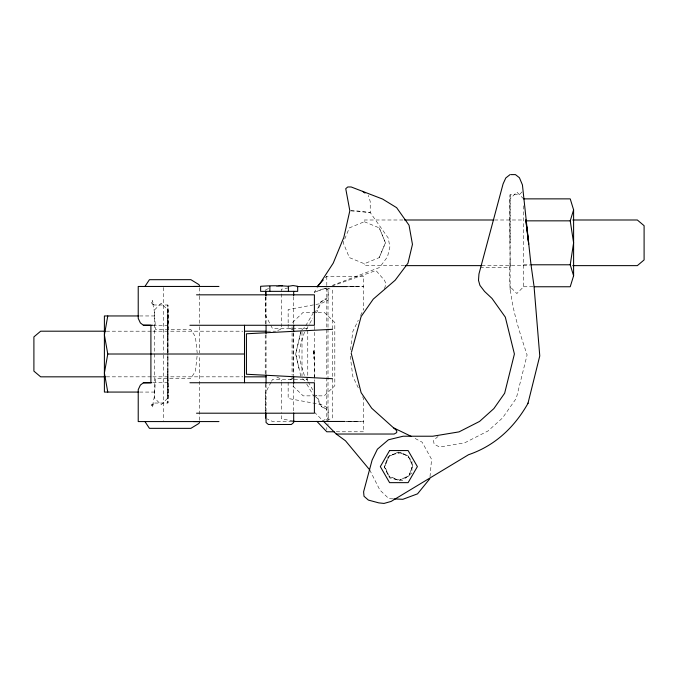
<?xml version="1.0" encoding="UTF-8"?>
<svg xmlns="http://www.w3.org/2000/svg" width="678" height="678" viewBox="0 0 678 678"><rect width="100%" height="100%" fill="white"/><g stroke="black" fill="none" stroke-linecap="round" stroke-linejoin="round"><path stroke-width="0.51" stroke-dasharray="3.39 2.54" d="M167.847 352.992L167.881 304.99L154.279 304.99L151.194 302.685L153.753 305.024L152.177 300.481L154.287 311.16L155.567 329.5L190.755 329.5L195.391 336.695L197.205 352.992M167.856 371.332L167.881 403.037L154.279 403.037L151.194 405.342L153.753 403.003L152.177 407.537L154.287 396.867L155.567 378.527L190.755 378.527L195.391 371.332L197.205 355.035M167.864 312.55L167.881 403.037L168.5 391.825L167.907 378.527M199.434 420.258L199.502 355.06M313.685 354.009L313.685 349.458L313.685 358.56M314.278 378.18L314.278 351.721M364.315 221.731L379.256 227.884L385.451 242.775L379.256 257.598L364.315 263.75L349.373 257.598L343.187 242.741L349.373 227.884L364.315 221.731L364.315 219.994L403.469 219.994M167.864 395.477L167.881 355.035M438.047 436.446L433.496 440.454L434.115 444.141L439.556 447.031L464.642 442.87L488.092 430.928L502.525 417.97L516.289 398.342L527.094 354.967C517.153 324.77 506.805 294.015 510.119 261.776M167.856 336.695L167.881 304.99L168.5 316.202L167.907 329.5M522.094 191.832L519.331 194.747L510.093 194.747L509.5 205.4L510.153 267.505L480.685 267.505M430.013 476.676L431.572 459.311L422.191 442.225L412.97 437.31M350.501 349.916L352.831 331.491L358.272 320.228M300.685 332.398L295.727 354.001L301.117 377.654M301.151 330.339L295.684 354.009L299.261 369.51M384.511 288.675L385.935 283.726L384.553 280.446L376.002 270.53L333.195 285.599M304.49 332.144L301.117 343.026L298.676 354.001L301.117 364.993L304.939 377.315M379.256 257.598L385.451 242.741L379.256 227.884M360.543 315.541L363.739 308.939M271.064 382.18L265.547 392.723L265.547 411.741M271.531 381.299L272.446 379.536L307.77 379.536L307.77 330.525M306.278 329.516L309.278 324.279M309.778 323.406L312.778 318.168M305.719 325.677L312.982 313.389M326.228 288.048L314.278 292.26L317.151 287.853M325.381 277.734L326.796 276.251L363.722 276.251L363.722 308.973M523.619 205.765L523.619 286.76L516.856 293.532L510.093 286.76M292.549 322.491L303.176 312.346L324.186 312.346L334.813 322.491L334.813 385.714L324.186 395.859L303.176 395.859L292.549 385.714L292.549 383.74M301.871 329.737L304.736 327.338M411.944 472.913L402.079 480.778L389.791 477.973L384.316 466.608L388.248 456.497L398.172 452.133L408.156 455.752L412.775 465.489L409.131 475.566L399.435 480.109L389.367 476.456L384.833 466.752L388.486 456.675L398.172 452.133L408.283 456.065L412.656 465.989L408.724 476.1L398.791 480.465L388.68 476.532L384.316 466.608L389.791 455.243L402.079 452.438L411.944 460.303L411.944 471.863M315.779 312.931L316.889 312.177L321.347 301.659L326.796 298.744L320.923 301.557L316.889 310.295L313.499 312.516M265.547 289.938L268.996 288.252M322.135 421.038L328.169 418.08L328.169 407.944L321.27 404.563L288.15 398.469L288.15 379.536M277.743 330.5L281.277 329L281.277 289.226L289.235 287.701M326.872 420.335L332.262 418.08L332.262 289.938L327.771 288.065M314.278 292.26L325.152 288.133M332.067 285.506L379.494 267.513L387.485 256.886L389.85 246.978L388.265 238.063L370.23 212.561L370.23 201.544L368.315 195.374M289.947 379.536L292.574 378.638M356.959 421.462L345.356 421.436L363.722 421.36L346.026 421.36M356.959 286.557L347.467 286.582L363.722 286.667L347.068 286.667M494.482 219.994L524.111 219.994M523.619 264.784L529.976 264.784M404.529 265.632L364.315 265.632L364.315 263.75M481.778 265.632L529.399 265.632M276.302 286.557L279.429 286.557M523.619 286.76L533.154 286.76M139.549 315.956L154.381 315.956M152.923 325.271L167.881 325.271M307.77 328.483L272.446 328.483L265.547 315.295L265.547 296.278M106.277 331.195L151.787 331.195M152.847 331.195L242.809 331.195M267.149 331.195L275.615 331.195M106.277 376.832L151.787 376.832M152.847 376.832L242.809 376.832M152.847 382.748L167.881 382.748M139.549 392.07L154.381 392.07M292.26 421.462L272.446 421.462L267.268 418.928M336.288 431.776L363.722 431.776L363.722 399.054L362.357 396.24M350.814 210.765L356.73 210.875L370.23 212.561L349.831 210.748M392.876 498.847L388.884 498.669L379.833 489.982L369.68 469.862M293.218 421.08L281.277 418.801L281.277 412.521M289.947 328.483L292.574 329.389M276.861 377.146L281.277 379.027L281.277 381.138M324.72 288.252L328.169 289.938L328.169 300.083L321.27 303.464L288.15 309.549L288.15 323.228M315.194 396.622L316.889 397.732L320.923 406.469L326.796 409.283L321.347 406.368L316.889 395.85L315.779 395.096M302.566 378.866L304.736 380.689M314.278 412.055L322.338 420.106M523.619 198.866L516.856 192.094L510.093 198.866L510.119 292.04M306.753 384.104L313.499 395.511M306.278 378.502L307.778 381.121M308.278 382.002L312.778 389.858M358.272 387.791L352.831 376.536L350.238 356.06M510.093 194.747L510.119 243.012M199.434 287.769L199.442 295.133M199.442 296.184L199.476 325.626M199.476 326.677L199.502 352.958M328.016 288.32L328.016 327.813M328.016 328.872L328.016 424.733M326.796 276.251L326.796 376.646M326.796 377.697L326.796 420.191M326.796 427.564L326.796 429.666M325.169 298.32L325.169 298.905M314.278 326.372L314.278 381.511M301.998 332.093L301.998 375.926M293.684 296.642L293.684 324.22M293.684 332.61L293.684 374.917M293.684 383.799L293.684 412.148M293.167 333.457L293.167 376.671M292.065 326.796L292.065 374.951M292.065 375.993L292.065 381.231M288.15 324.279L288.15 328.483M281.277 382.163L281.277 411.749M266.056 296.642L266.056 324.143M266.056 334.729L266.056 373.866M266.056 384.443L266.056 411.944M265.344 296.93L265.344 324.22M265.225 334.873L265.225 375.222M265.344 383.799L265.344 412.148M167.881 319.346L167.881 352.984M163.593 287.506L163.593 352.958M163.593 355.069L163.593 420.521M161.144 303.295L154.381 310.066L154.381 397.961L161.144 404.732L167.907 397.961L167.907 310.066L161.144 303.295"/><path stroke-width="1.02" d="M288.413 291.354L288.413 286.277L293.049 285.557L297.676 286.294L297.676 291.354L260.623 291.354L260.623 286.294C269.793 285.667 279.124 285.514 288.413 286.277M534.213 286.76L570.223 286.76L573.605 275.776L570.223 264.784L573.605 242.817L570.223 220.842L573.605 209.858L570.223 198.866L523.619 198.866M107.777 315.956L104.395 334.983L107.777 354.009L104.395 373.044L107.777 392.07M510.059 174.61L505.805 177.95L503.093 183.874L478.948 273.98L478.499 280.353L479.939 285.404L484.558 291.43L492.016 298.447L505.313 317.135L514.407 354.009L504.644 393.248L493.889 408.58L479.592 421.411L459.048 431.878L432.801 436.225L403.139 436.225L388.426 439.793L377.4 449.192L372.12 460.031L363.603 491.804L364.001 496.262L368.383 500.084L378.79 502.873L384.011 503.432L391.113 501.432L468.54 454.718C494.864 445.785 514.322 427.454 527.95 403.435L528.026 403.063M527.95 403.435L539.773 355.916L534.044 286.362L530.933 264.174L522.433 184.908L519.424 177.729L515.441 174.61L510.958 174.61M351.475 352.196L361.111 316.55L373.264 299.117L395.181 280.217L407.953 263.225L412.453 244.385L409.037 225.215L396.638 207.68L382.57 199.044L351.17 186.967L347.789 186.967L345.738 188.679L349.831 210.748L343.856 237.3L333.212 263.166L317.719 286.972M199.434 422.36L198.985 423.394L190.865 428.36L149.414 428.335L144.948 421.572M144.948 286.455L149.414 279.692L190.865 279.667L198.985 284.633L199.434 285.667M429.827 478.727L417.538 493.847L402.842 499.305L393.867 498.898M316.889 286.667L323.253 279.972M151.838 382.748L143.363 382.799L140.363 385.096L138.227 389.647L138.219 421.572L218.952 421.572M332.5 329.305L246.428 333.779L246.428 374.248L332.5 378.722M143.363 382.799L150.906 382.748L150.906 325.271L143.363 325.228L140.363 322.931L138.227 318.38L138.219 286.455L218.952 286.455M193.442 286.455L198.112 286.438M404.529 219.994L493.423 219.994M572.783 219.994L637.337 219.994L644.1 225.698L644.1 259.928L637.337 265.632L572.783 265.632M525.738 220.842L570.223 220.842M531.035 264.784L570.223 264.784M405.588 265.632L481.778 265.632M297.218 286.557L346.95 286.557M196.535 294.828L314.397 294.828L314.397 325.271L189.908 325.271M138.498 315.956L104.395 315.956L104.395 392.07L138.498 392.07M152.923 325.271L143.363 325.228M105.226 331.195L40.663 331.195L33.9 336.898L33.9 371.129L40.663 376.832L105.226 376.832M244.928 331.195L266.09 331.195M107.777 354.009L244.504 354.009M244.928 376.832L266.09 376.832M189.908 382.748L314.397 382.748L314.397 413.199L196.535 413.199M293.032 421.462L344.949 421.462M334.178 431.776L326.796 431.776L316.889 421.36M323.804 421.572L336.254 434.03L394.155 434.03L396.723 432.598L396.723 430.683L371.722 408.241L361.111 392.638L351.204 353.187M193.442 421.572L198.112 421.589M279.15 285.557L282.243 285.802M293.218 421.08L295.201 421.462M393.545 427.826L411.131 436.327M362.569 191.349L365.027 193.069M336.254 434.03L345.5 440.793L369.68 469.862M528.586 243.012L525.823 219.825L528.713 244.19M573.605 209.858L573.605 275.776M293.684 291.354L293.684 295.591M293.684 325.203L293.684 331.55M293.684 377.036L293.684 383.384M293.684 413.004L293.684 422.521L291.337 424.487L268.403 424.487L266.056 422.521L266.056 413.004M269.886 286.294L269.886 291.354M266.056 291.354L266.056 295.591M266.056 325.203L266.056 333.669M266.056 374.917L266.056 383.384M265.547 290.998L265.547 295.227M265.547 412.8L265.547 418.08M244.504 325.271L244.504 382.748M389.587 450.565L380.324 466.608L389.587 482.651L408.114 482.651L417.377 466.608L408.114 450.565L389.587 450.565"/></g></svg>
